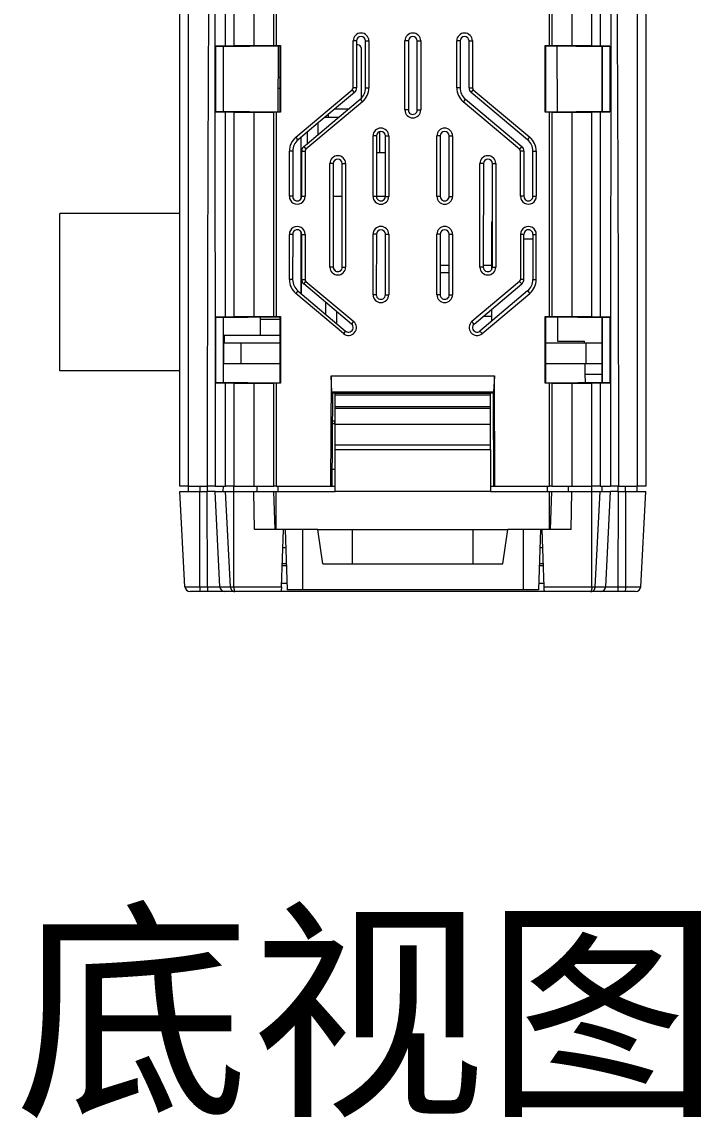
# Model space of a CAD drawing. Extents: x 222 to 1672, y 144 to 807.
# Drawn here: x 913.8 to 953.1, y 185.2 to 248.7 of the extents above; entities that cross this region are included whole.
import ezdxf

# ---------------------------------------------------------------- set-up
doc = ezdxf.new("R2010")
doc.units = 0
doc.header["$LTSCALE"] = 2
doc.header["$MEASUREMENT"] = 0
doc.layers.get('0').update_dxf_attribs({"linetype": 'CONTINUOUS'})
doc.layers.add('DIM', color=7, linetype='CONTINUOUS')
doc.styles.get("Standard").update_dxf_attribs({"font": 'TIMES.TTF'})

msp = doc.modelspace()

# ---------------------------------------------------------------- linework, layer by layer
at = {"linetype": 'Continuous', "lineweight": 5}
for p, q in [((923.40855, 291.34536), (923.40855, 221.84536)), ((925.5765, 247.36243), (925.5765, 291.34536)), ((926.05713, 291.34536), (926.05713, 247.36559)), ((927.20658, 291.34536), (927.20658, 247.36559)), ((928.37223, 247.37541), (928.37223, 291.34536)), ((928.51116, 291.34536), (928.51116, 247.3759)), ((944.34955, 247.3759), (944.34955, 291.34536)), ((944.48848, 291.34536), (944.48848, 247.37541)), ((945.65414, 291.34536), (945.65414, 247.36559)), ((946.80358, 247.36559), (946.80358, 291.34536)), ((947.28421, 291.34536), (947.28421, 247.36243)), ((949.45217, 221.84536), (949.45217, 291.34536)), ((922.93036, 221.84536), (922.93036, 265.76357)), ((949.93036, 265.76357), (949.93036, 221.84536)), ((925.5765, 247.36243), (925.01562, 247.34536)), ((925.01562, 247.34536), (925.43036, 247.34536)), ((925.01562, 243.54536), (925.01562, 247.34536)), ((925.44741, 247.3283), (925.43036, 247.34536)), ((925.43036, 247.34536), (925.43036, 243.54536)), ((925.44741, 247.3283), (925.44724, 243.56224)), ((926.69935, 247.3283), (925.44741, 247.3283)), ((927.20658, 247.36559), (926.05713, 247.36559)), ((927.39064, 247.34578), (926.98611, 247.33347)), ((928.37223, 247.37541), (927.20658, 247.36559)), ((928.12356, 247.34578), (927.39064, 247.34578)), ((928.73594, 247.35094), (928.12356, 247.34578)), ((928.51116, 247.3759), (928.7609, 247.3759)), ((928.61809, 247.34995), (928.60812, 243.54061)), ((928.73594, 247.35094), (928.7609, 247.3759)), ((928.73619, 243.53953), (928.73594, 247.35094)), ((928.7609, 247.3759), (928.7609, 243.51482)), ((932.9741, 244.92935), (932.9741, 247.64956)), ((933.17281, 247.64956), (932.9741, 247.64956)), ((933.17281, 247.64956), (933.17156, 244.92935)), ((933.25161, 247.42357), (933.1727, 247.42357)), ((933.43161, 247.24357), (933.43161, 244.31575)), ((933.68915, 244.92935), (933.68791, 247.64956)), ((933.68791, 247.64956), (933.88661, 247.64956)), ((933.88661, 247.64956), (933.88661, 244.92935)), ((935.9741, 243.64956), (935.9741, 247.64956)), ((936.17281, 247.64956), (935.9741, 247.64956)), ((936.17281, 247.64956), (936.17097, 243.64956)), ((936.68974, 243.64956), (936.68791, 247.64956)), ((936.68791, 247.64956), (936.88661, 247.64956)), ((936.88661, 247.64956), (936.88661, 243.64956)), ((938.9741, 244.92935), (938.9741, 247.64956)), ((939.17281, 247.64956), (938.9741, 247.64956)), ((939.17281, 247.64956), (939.17156, 244.92935)), ((939.68915, 244.92935), (939.68791, 247.64956)), ((939.68791, 247.64956), (939.88661, 247.64956)), ((939.88661, 247.64956), (939.88661, 244.92935)), ((944.12477, 247.35094), (944.09981, 247.3759)), ((944.09981, 247.3759), (944.34955, 247.3759)), ((944.09981, 243.51482), (944.09981, 247.3759)), ((944.12477, 247.35094), (944.12453, 243.53953)), ((944.73715, 247.34578), (944.12477, 247.35094)), ((945.65414, 247.36559), (944.48848, 247.37541)), ((945.47008, 247.34578), (944.73715, 247.34578)), ((944.77931, 247.34578), (944.78926, 243.54476)), ((945.87461, 247.33347), (945.47008, 247.34578)), ((946.80358, 247.36559), (945.65414, 247.36559)), ((947.4133, 247.3283), (946.16136, 247.3283)), ((947.84509, 247.34536), (947.28421, 247.36243)), ((947.4133, 247.3283), (947.43036, 247.34536)), ((947.41347, 243.56224), (947.4133, 247.3283)), ((947.43036, 247.34536), (947.84509, 247.34536)), ((947.43036, 243.54536), (947.43036, 247.34536)), ((947.84509, 247.34536), (947.84509, 243.54536)), ((928.73606, 245.52357), (928.61331, 245.52357)), ((928.7361, 244.88357), (928.61164, 244.88357)), ((929.65141, 242.07425), (932.92275, 244.81923)), ((933.0496, 244.66806), (930.95147, 242.90857)), ((933.0496, 244.66806), (932.92275, 244.81923)), ((933.17156, 244.92935), (932.9741, 244.92935)), ((933.68915, 244.92935), (933.88661, 244.92935)), ((939.17156, 244.92935), (938.9741, 244.92935)), ((939.68915, 244.92935), (939.88661, 244.92935)), ((939.81111, 244.66806), (939.93796, 244.81923)), ((943.08327, 241.92404), (939.81111, 244.66806)), ((939.93796, 244.81923), (943.2093, 242.07425)), ((933.5093, 244.12021), (930.23796, 241.37522)), ((930.94969, 242.22858), (933.38257, 244.27124)), ((933.38257, 244.27124), (933.5093, 244.12021)), ((939.47814, 244.27124), (939.35141, 244.12021)), ((942.62275, 241.37522), (939.35141, 244.12021)), ((939.47814, 244.27124), (942.74868, 241.52529)), ((925.01562, 243.54536), (925.5765, 243.52829)), ((925.43036, 243.54536), (925.01562, 243.54536)), ((925.44724, 243.56224), (925.43036, 243.54536)), ((925.44724, 243.56224), (926.69696, 243.56224)), ((925.5765, 231.66243), (925.5765, 243.52829)), ((926.05713, 243.52513), (927.20658, 243.52513)), ((926.05713, 243.52513), (926.05713, 231.66559)), ((926.96011, 243.55741), (927.37564, 243.54476)), ((927.20658, 243.52513), (928.37223, 243.51531)), ((927.20658, 243.52513), (927.20658, 231.66559)), ((927.37564, 243.54476), (928.11552, 243.54476)), ((928.11552, 243.54476), (928.73619, 243.53953)), ((928.37223, 231.67541), (928.37223, 243.51531)), ((928.51116, 243.51482), (928.51116, 231.6759)), ((928.7609, 243.51482), (928.51116, 243.51482)), ((928.73619, 243.53953), (928.7609, 243.51482)), ((931.53161, 243.39508), (931.53161, 243.20357)), ((932.70646, 243.70357), (931.89948, 243.70357)), ((936.17097, 243.64956), (935.9741, 243.64956)), ((936.68974, 243.64956), (936.88661, 243.64956)), ((944.12453, 243.53953), (944.09981, 243.51482)), ((944.34955, 243.51482), (944.09981, 243.51482)), ((944.12453, 243.53953), (944.74519, 243.54476)), ((944.34955, 231.6759), (944.34955, 243.51482)), ((944.48848, 243.51531), (945.65414, 243.52513)), ((944.48848, 243.51531), (944.48848, 231.67541)), ((944.74519, 243.54476), (945.48508, 243.54476)), ((945.48508, 243.54476), (945.90061, 243.55741)), ((945.65414, 243.52513), (946.80358, 243.52513)), ((945.65414, 243.52513), (945.65414, 231.66559)), ((946.16376, 243.56224), (947.41347, 243.56224)), ((946.80358, 231.66559), (946.80358, 243.52513)), ((947.28421, 243.52829), (947.84509, 243.54536)), ((947.28421, 243.52829), (947.28421, 231.66243)), ((947.41347, 243.56224), (947.43036, 243.54536)), ((947.84509, 243.54536), (947.43036, 243.54536)), ((930.95147, 242.90857), (930.31065, 242.37119)), ((930.94969, 242.22858), (930.95147, 242.90857)), ((932.11094, 243.20357), (931.30325, 243.20357)), ((929.77745, 241.92404), (929.65141, 242.07425)), ((930.31065, 242.37119), (929.77745, 241.92404)), ((929.94161, 242.06171), (929.94161, 238.49032)), ((930.31065, 242.37119), (930.31243, 241.69354)), ((930.31243, 241.69354), (930.94969, 242.22858)), ((934.12408, 238.64489), (934.12408, 242.14489)), ((934.32026, 242.14489), (934.12408, 242.14489)), ((934.32026, 242.14489), (934.31866, 238.64489)), ((934.52161, 241.16357), (934.52161, 242.39815)), ((934.84205, 238.64489), (934.84045, 242.14489)), ((934.84045, 242.14489), (935.03663, 242.14489)), ((935.03663, 242.14489), (935.03663, 238.64489)), ((937.82408, 238.64489), (937.82408, 242.14489)), ((938.02026, 242.14489), (937.82408, 242.14489)), ((938.02026, 242.14489), (938.01866, 238.64489)), ((938.54205, 238.64489), (938.54045, 242.14489)), ((938.54045, 242.14489), (938.73663, 242.14489)), ((938.73663, 242.14489), (938.73663, 238.64489)), ((943.08327, 241.92404), (943.2093, 242.07425)), ((930.11204, 241.52529), (930.31243, 241.69354)), ((930.11204, 241.52529), (930.23796, 241.37522)), ((942.74868, 241.52529), (942.62275, 241.37522)), ((929.2741, 238.64935), (929.2741, 241.26511)), ((929.46988, 241.26511), (929.2741, 241.26511)), ((929.46988, 241.26511), (929.46868, 238.64827)), ((929.99088, 241.16357), (929.94161, 241.16357)), ((929.99203, 238.64827), (929.99083, 241.26511)), ((929.99083, 241.26511), (930.18661, 241.26511)), ((930.18661, 241.26511), (930.18661, 238.64935)), ((934.52161, 241.16357), (934.31981, 241.16357)), ((934.8409, 241.16357), (934.52161, 241.16357)), ((942.6741, 238.64935), (942.6741, 241.26511)), ((942.86988, 241.26511), (942.6741, 241.26511)), ((942.86988, 241.26511), (942.86868, 238.64827)), ((943.39203, 238.64827), (943.39083, 241.26511)), ((943.39083, 241.26511), (943.58661, 241.26511)), ((943.58661, 241.26511), (943.58661, 238.64935)), ((931.62408, 234.54489), (931.62408, 240.54489)), ((931.81953, 240.54489), (931.62408, 240.54489)), ((931.81953, 240.54489), (931.81678, 234.54489)), ((932.34393, 234.54489), (932.34118, 240.54489)), ((932.34118, 240.54489), (932.53663, 240.54489)), ((932.53663, 240.54489), (932.53663, 234.54489)), ((940.32408, 234.54489), (940.32408, 240.54489)), ((940.51953, 240.54489), (940.32408, 240.54489)), ((940.51953, 240.54489), (940.51678, 234.54489)), ((941.04393, 234.54489), (941.04118, 240.54489)), ((941.04118, 240.54489), (941.23663, 240.54489)), ((941.23663, 240.54489), (941.23663, 234.54489)), ((929.98161, 238.57159), (929.98161, 238.66357)), ((929.98161, 238.66357), (929.99202, 238.66357)), ((931.81867, 238.66357), (932.34205, 238.66357)), ((934.31866, 238.64489), (934.12408, 238.64489)), ((934.31867, 238.66357), (934.84205, 238.66357)), ((934.84205, 238.64489), (935.03663, 238.64489)), ((938.01866, 238.64489), (937.82408, 238.64489)), ((938.54205, 238.64489), (938.73663, 238.64489)), ((915.96761, 228.54357), (915.96761, 237.64357)), ((922.93036, 237.64357), (915.96761, 237.64357)), ((940.99761, 237.16357), (941.04273, 237.16357)), ((940.99761, 237.16357), (940.99761, 236.16357)), ((929.2741, 233.82468), (929.2741, 236.44043)), ((929.46767, 236.44151), (929.46647, 233.82468)), ((929.94161, 236.60093), (929.94161, 233.02267)), ((929.98161, 234.68357), (929.98161, 236.52148)), ((929.99424, 233.82468), (929.99304, 236.44151)), ((930.18661, 236.44043), (930.18661, 233.82468)), ((934.12408, 232.94489), (934.12408, 236.44489)), ((934.31765, 236.44489), (934.12408, 236.44489)), ((934.31765, 236.44489), (934.31605, 232.94489)), ((934.84467, 232.94489), (934.84306, 236.44489)), ((934.84306, 236.44489), (935.03663, 236.44489)), ((935.03663, 236.44489), (935.03663, 232.94489)), ((937.82408, 232.94489), (937.82408, 236.44489)), ((938.01765, 236.44489), (937.82408, 236.44489)), ((938.01765, 236.44489), (938.01605, 232.94489)), ((938.54467, 232.94489), (938.54306, 236.44489)), ((938.54306, 236.44489), (938.73663, 236.44489)), ((938.73663, 236.44489), (938.73663, 232.94489)), ((942.6741, 236.44043), (942.6741, 233.82468)), ((942.86647, 233.82468), (942.86767, 236.44151)), ((943.39304, 236.44151), (943.39424, 233.82468)), ((943.58661, 233.82468), (943.58661, 236.44043)), ((940.99761, 236.16357), (940.99761, 234.39553)), ((941.04319, 236.16357), (940.99761, 236.16357)), ((943.39317, 236.16357), (942.86754, 236.16357)), ((929.94161, 234.68357), (929.99385, 234.68357)), ((931.81678, 234.54489), (931.62408, 234.54489)), ((932.34393, 234.54489), (932.53663, 234.54489)), ((938.54389, 234.63357), (938.01682, 234.63357)), ((940.51678, 234.54489), (940.32408, 234.54489)), ((940.99761, 234.63357), (940.51682, 234.63357)), ((941.04393, 234.54489), (941.23663, 234.54489)), ((929.46647, 233.82468), (929.2741, 233.82468)), ((929.99414, 234.04357), (929.94161, 234.04357)), ((929.98161, 232.98909), (929.98161, 234.04357)), ((929.99424, 233.82468), (930.18661, 233.82468)), ((930.11438, 233.56729), (930.23796, 233.71456)), ((930.23796, 233.71456), (933.00248, 231.39486)), ((938.01664, 234.23357), (938.54408, 234.23357)), ((942.62275, 233.71456), (939.85823, 231.39486)), ((942.74633, 233.56729), (942.62275, 233.71456)), ((942.86647, 233.82468), (942.6741, 233.82468)), ((943.39424, 233.82468), (943.58661, 233.82468)), ((929.77487, 233.16267), (929.65141, 233.01554)), ((929.77487, 233.16267), (932.5387, 230.84215)), ((932.87958, 231.24839), (930.11438, 233.56729)), ((939.98113, 231.24839), (942.74633, 233.56729)), ((943.08585, 233.16267), (940.32201, 230.84215)), ((943.08585, 233.16267), (943.2093, 233.01554)), ((932.41593, 230.69583), (929.65141, 233.01554)), ((931.37761, 232.50794), (931.37761, 231.817)), ((934.31605, 232.94489), (934.12408, 232.94489)), ((934.84467, 232.94489), (935.03663, 232.94489)), ((938.01605, 232.94489), (937.82408, 232.94489)), ((938.54467, 232.94489), (938.73663, 232.94489)), ((940.44478, 230.69583), (943.2093, 233.01554)), ((932.01761, 231.27966), (932.01761, 231.97124)), ((940.99761, 232.09357), (940.98897, 232.09357)), ((940.99761, 232.10082), (940.99761, 231.40939)), ((925.5765, 231.66243), (925.01562, 231.64536)), ((925.01562, 231.64536), (925.43036, 231.64536)), ((925.01562, 227.84536), (925.01562, 231.64536)), ((925.44669, 231.62902), (925.43036, 231.64536)), ((925.43036, 231.64536), (925.43036, 227.84536)), ((925.44669, 231.62902), (925.44652, 227.86153)), ((926.67819, 231.62902), (925.44669, 231.62902)), ((927.20658, 231.66559), (926.05713, 231.66559)), ((927.32869, 231.6465), (926.88608, 231.63303)), ((928.37223, 231.67541), (927.20658, 231.66559)), ((928.09035, 231.6465), (927.32869, 231.6465)), ((927.60761, 230.59357), (927.60761, 231.6465)), ((928.73696, 231.50357), (927.60761, 231.50357)), ((928.73695, 231.65195), (928.09035, 231.6465)), ((928.51116, 231.6759), (928.7609, 231.6759)), ((928.73695, 231.65195), (928.7609, 231.6759)), ((928.73719, 227.83853), (928.73695, 231.65195)), ((928.7609, 231.6759), (928.7609, 227.81482)), ((932.87958, 231.24839), (933.00248, 231.39486)), ((939.98113, 231.24839), (939.85823, 231.39486)), ((940.51198, 231.69357), (940.99761, 231.69357)), ((944.12377, 231.65195), (944.09981, 231.6759)), ((944.09981, 231.6759), (944.34955, 231.6759)), ((944.09981, 227.81482), (944.09981, 231.6759)), ((944.12377, 231.65195), (944.12352, 227.83853)), ((944.77037, 231.6465), (944.12377, 231.65195)), ((945.65414, 231.66559), (944.48848, 231.67541)), ((945.53202, 231.6465), (944.77037, 231.6465)), ((944.82041, 231.6465), (944.82407, 230.24536)), ((945.97463, 231.63303), (945.53202, 231.6465)), ((946.80358, 231.66559), (945.65414, 231.66559)), ((947.41402, 231.62902), (946.18252, 231.62902)), ((947.84509, 231.64536), (947.28421, 231.66243)), ((947.41402, 231.62902), (947.43036, 231.64536)), ((947.41419, 227.86153), (947.41402, 231.62902)), ((947.43036, 231.64536), (947.84509, 231.64536)), ((947.43036, 227.84536), (947.43036, 231.64536)), ((947.84509, 231.64536), (947.84509, 227.84536)), ((925.48761, 230.59357), (925.44665, 230.59357)), ((925.48761, 230.59357), (925.48761, 230.16357)), ((925.48761, 230.59357), (928.73701, 230.59357)), ((932.5387, 230.84215), (932.41593, 230.69583)), ((940.32201, 230.84215), (940.44478, 230.69583)), ((925.46761, 230.16357), (925.46761, 228.96357)), ((925.46761, 230.16357), (926.46761, 230.16357)), ((926.46761, 230.16357), (926.46761, 228.96357)), ((926.46761, 230.16357), (928.73704, 230.16357)), ((944.12367, 230.16357), (946.46761, 230.16357)), ((944.82407, 230.24536), (946.38846, 230.24536)), ((946.38989, 230.16357), (946.38846, 230.24536)), ((946.46761, 230.16357), (946.46761, 228.96357)), ((946.46761, 230.16357), (947.41409, 230.16357)), ((925.46761, 228.96357), (926.46761, 228.96357)), ((926.46761, 228.96357), (928.73712, 228.96357)), ((944.12359, 228.96357), (946.46761, 228.96357)), ((946.42163, 228.34536), (946.41084, 228.96357)), ((946.46761, 228.96357), (947.41414, 228.96357)), ((922.93036, 228.54357), (915.96761, 228.54357)), ((931.70096, 228.24536), (931.6674, 221.84536)), ((931.70096, 228.24536), (941.15976, 228.24536)), ((931.74588, 227.29291), (931.70096, 228.24536)), ((941.15976, 228.24536), (941.11483, 227.29291)), ((941.19331, 221.84536), (941.15976, 228.24536)), ((946.42163, 228.34536), (947.41417, 228.34536)), ((946.43007, 227.86153), (946.42163, 228.34536)), ((925.01562, 227.84536), (925.5765, 227.82829)), ((925.43036, 227.84536), (925.01562, 227.84536)), ((925.44652, 227.86153), (925.43036, 227.84536)), ((925.44652, 227.86153), (926.66824, 227.86153)), ((925.5765, 221.84536), (925.5765, 227.82829)), ((926.05713, 227.82513), (927.20658, 227.82513)), ((926.05713, 227.82513), (926.05713, 221.84536)), ((926.86618, 227.85767), (927.31369, 227.84404)), ((927.20658, 227.82513), (928.37223, 227.81531)), ((927.20658, 227.82513), (927.20658, 221.84536)), ((927.31369, 227.84404), (928.0823, 227.84404)), ((928.0823, 227.84404), (928.73719, 227.83853)), ((928.37223, 221.84536), (928.37223, 227.81531)), ((928.51116, 227.81482), (928.51116, 221.84536)), ((928.7609, 227.81482), (928.51116, 227.81482)), ((928.73719, 227.83853), (928.7609, 227.81482)), ((944.12352, 227.83853), (944.09981, 227.81482)), ((944.34955, 227.81482), (944.09981, 227.81482)), ((944.12352, 227.83853), (944.77841, 227.84404)), ((944.34955, 221.84536), (944.34955, 227.81482)), ((944.48848, 227.81531), (945.65414, 227.82513)), ((944.48848, 227.81531), (944.48848, 221.84536)), ((944.77841, 227.84404), (945.54702, 227.84404)), ((945.54702, 227.84404), (945.99453, 227.85767)), ((945.65414, 227.82513), (946.80358, 227.82513)), ((945.65414, 227.82513), (945.65414, 221.84536)), ((946.19247, 227.86153), (947.41419, 227.86153)), ((946.80358, 221.84536), (946.80358, 227.82513)), ((947.28421, 227.82829), (947.84509, 227.84536)), ((947.28421, 227.82829), (947.28421, 221.84536)), ((947.41419, 227.86153), (947.43036, 227.84536)), ((947.84509, 227.84536), (947.43036, 227.84536)), ((931.77249, 227.24536), (931.74418, 221.84536)), ((931.7725, 227.24536), (931.74423, 221.84536)), ((931.74588, 227.29291), (931.77249, 227.24536)), ((941.11483, 227.29291), (931.74588, 227.29291)), ((931.78036, 227.24536), (931.7725, 227.24536)), ((931.93036, 227.24536), (931.78036, 227.24536)), ((931.93036, 227.24536), (940.93036, 227.24536)), ((931.93036, 227.14536), (931.93036, 227.24536)), ((931.93036, 227.14536), (940.93036, 227.14536)), ((931.93036, 226.46497), (931.93036, 227.14536)), ((941.08036, 227.24536), (940.93036, 227.24536)), ((940.93036, 227.14536), (940.93036, 227.24536)), ((940.93036, 226.46497), (940.93036, 227.14536)), ((941.08036, 227.24536), (941.08821, 227.24536)), ((941.11483, 227.29291), (941.08821, 227.24534)), ((941.08821, 227.24536), (941.11649, 221.84536)), ((941.08821, 227.24536), (941.08821, 227.24534)), ((931.93036, 226.46497), (940.93036, 226.46497)), ((931.93036, 226.36588), (931.93036, 226.46497)), ((931.93036, 226.36588), (940.93036, 226.36588)), ((931.93036, 225.43987), (931.93036, 226.36588)), ((940.93036, 226.36588), (940.93036, 226.46497)), ((940.93036, 225.43987), (940.93036, 226.36588)), ((931.76333, 225.49357), (931.86761, 225.49357)), ((931.76412, 225.64357), (931.93036, 225.64357)), ((931.86761, 225.49357), (931.93036, 225.55631)), ((931.93036, 225.43987), (940.93036, 225.43987)), ((931.93036, 224.24601), (931.93036, 225.43987)), ((940.93036, 224.24601), (940.93036, 225.43987)), ((931.93036, 224.24601), (940.93036, 224.24601)), ((931.93036, 223.97416), (931.93036, 224.24601)), ((940.93036, 223.97416), (940.93036, 224.24601)), ((931.93036, 223.97416), (940.93036, 223.97416)), ((931.74946, 222.84536), (931.92163, 222.84536)), ((923.40855, 221.84536), (924.51265, 221.84536)), ((923.42512, 221.54536), (923.43036, 221.84536)), ((924.09959, 221.54536), (924.09982, 221.84536)), ((924.51265, 221.84536), (924.53446, 221.84536)), ((924.53423, 221.54536), (924.53446, 221.84536)), ((924.97147, 221.84536), (925.5765, 221.84536)), ((925.44707, 221.54536), (925.4521, 221.84536)), ((926.05319, 221.54536), (926.05713, 221.84536)), ((926.05713, 221.84536), (927.20658, 221.84536)), ((927.20658, 221.84536), (928.37223, 221.84536)), ((927.40647, 221.54536), (927.40859, 221.84536)), ((928.51116, 221.84536), (931.6674, 221.84536)), ((928.63025, 221.54536), (928.63237, 221.84536)), ((931.6674, 221.84536), (931.69311, 221.84536)), ((931.69311, 221.84536), (931.93036, 221.84536)), ((940.93036, 221.84536), (941.16761, 221.84536)), ((941.16761, 221.84536), (941.19331, 221.84536)), ((941.19331, 221.84536), (944.34955, 221.84536)), ((944.23046, 221.54536), (944.22834, 221.84536)), ((944.48848, 221.84536), (945.65414, 221.84536)), ((945.45424, 221.54536), (945.45213, 221.84536)), ((945.65414, 221.84536), (946.80358, 221.84536)), ((946.80753, 221.54536), (946.80358, 221.84536)), ((947.28421, 221.84536), (947.88924, 221.84536)), ((947.41365, 221.54536), (947.40861, 221.84536)), ((948.32648, 221.54536), (948.32626, 221.84536)), ((948.32626, 221.84536), (948.34807, 221.84536)), ((948.34807, 221.84536), (949.45217, 221.84536)), ((948.76112, 221.54536), (948.76089, 221.84536)), ((949.43559, 221.54536), (949.43036, 221.84536)), ((923.21942, 216.02966), (922.93036, 221.54536)), ((922.93036, 221.54536), (924.07801, 221.54536)), ((924.09062, 216.02966), (924.07801, 221.54536)), ((924.07801, 221.54536), (924.51265, 221.54536)), ((924.52526, 216.02966), (924.51265, 221.54536)), ((924.97147, 221.54536), (924.51265, 221.54536)), ((925.24934, 216.02966), (924.97147, 221.54536)), ((924.97147, 221.54536), (925.5765, 221.54536)), ((925.85437, 216.02966), (925.5765, 221.54536)), ((925.5765, 221.54536), (926.05713, 221.54536)), ((926.05713, 216.02966), (926.05713, 221.54536)), ((926.05713, 221.54536), (927.20658, 221.54536)), ((927.25316, 219.34536), (927.20658, 221.54536)), ((927.20658, 221.54536), (928.37223, 221.54536)), ((928.45232, 219.34536), (928.37223, 221.54536)), ((928.37223, 221.54536), (928.51116, 221.54536)), ((928.51116, 219.34536), (928.51116, 221.54536)), ((928.51116, 221.54536), (931.93036, 221.54536)), ((940.93036, 221.54536), (931.93036, 221.54536)), ((940.93036, 221.54536), (944.34955, 221.54536)), ((944.34955, 219.34536), (944.34955, 221.54536)), ((944.34955, 221.54536), (944.48848, 221.54536)), ((944.40839, 219.34536), (944.48848, 221.54536)), ((944.48848, 221.54536), (945.65414, 221.54536)), ((945.60756, 219.34536), (945.65414, 221.54536)), ((945.65414, 221.54536), (946.80358, 221.54536)), ((946.80358, 216.02966), (946.80358, 221.54536)), ((946.80358, 221.54536), (947.28421, 221.54536)), ((947.00634, 216.02966), (947.28421, 221.54536)), ((947.28421, 221.54536), (947.88924, 221.54536)), ((947.61138, 216.02966), (947.88924, 221.54536)), ((948.34807, 221.54536), (947.88924, 221.54536)), ((948.33546, 216.02966), (948.34807, 221.54536)), ((948.34807, 221.54536), (948.7827, 221.54536)), ((948.77009, 216.02966), (948.7827, 221.54536)), ((948.7827, 221.54536), (949.93036, 221.54536)), ((949.64129, 216.02966), (949.93036, 221.54536)), ((928.45232, 219.34536), (927.25316, 219.34536)), ((928.51116, 219.34536), (928.45232, 219.34536)), ((929.88882, 219.34536), (928.51116, 219.34536)), ((928.81457, 216.02966), (928.93036, 219.34536)), ((929.03036, 219.34536), (929.15258, 215.84536)), ((930.03036, 219.34536), (929.88882, 219.34536)), ((930.03036, 219.34536), (930.03036, 215.84536)), ((930.93036, 219.34536), (930.03036, 219.34536)), ((931.21144, 217.34536), (930.93036, 219.34536)), ((930.93036, 219.34536), (932.93036, 219.34536)), ((932.93036, 217.34536), (932.93036, 219.34536)), ((932.93036, 219.34536), (939.93036, 219.34536)), ((939.93036, 217.34536), (939.93036, 219.34536)), ((939.93036, 219.34536), (941.93036, 219.34536)), ((941.64928, 217.34536), (941.93036, 219.34536)), ((942.83036, 219.34536), (941.93036, 219.34536)), ((942.83036, 219.34536), (942.83036, 215.84536)), ((942.97189, 219.34536), (942.83036, 219.34536)), ((944.34955, 219.34536), (942.97189, 219.34536)), ((943.83036, 219.34536), (943.70813, 215.84536)), ((944.04614, 216.02966), (943.93036, 219.34536)), ((944.40839, 219.34536), (944.34955, 219.34536)), ((945.60756, 219.34536), (944.40839, 219.34536)), ((928.89417, 218.30918), (929.06654, 218.30918)), ((943.79417, 218.30918), (943.96654, 218.30918)), ((929.10369, 217.24536), (928.85702, 217.24536)), ((929.1002, 217.34536), (928.86052, 217.34536)), ((931.21144, 217.34536), (932.93036, 217.34536)), ((932.93036, 217.34536), (939.93036, 217.34536)), ((939.93036, 217.34536), (941.64928, 217.34536)), ((944.00369, 217.24536), (943.75702, 217.24536)), ((944.0002, 217.34536), (943.76051, 217.34536)), ((923.21942, 216.02966), (924.09062, 216.02966)), ((924.09062, 216.02966), (924.52526, 216.02966)), ((924.52526, 216.02966), (925.24934, 216.02966)), ((925.24934, 216.02966), (925.85437, 216.02966)), ((926.05713, 216.02966), (928.81457, 216.02966)), ((928.82182, 216.23736), (929.13889, 216.23736)), ((943.72182, 216.23736), (944.03889, 216.23736)), ((944.04614, 216.02966), (946.80358, 216.02966)), ((947.00634, 216.02966), (947.61138, 216.02966)), ((947.61138, 216.02966), (948.33546, 216.02966)), ((948.33546, 216.02966), (948.77009, 216.02966)), ((948.77009, 216.02966), (949.64129, 216.02966)), ((924.10369, 215.74536), (923.51901, 215.74536)), ((924.53832, 215.74536), (924.10369, 215.74536)), ((925.53732, 215.74536), (924.53832, 215.74536)), ((926.12394, 215.74536), (925.53732, 215.74536)), ((928.80464, 215.74536), (926.12394, 215.74536)), ((944.05607, 215.74536), (928.80464, 215.74536)), ((930.03036, 215.84536), (929.15258, 215.84536)), ((942.83036, 215.84536), (930.03036, 215.84536)), ((943.70813, 215.84536), (942.83036, 215.84536)), ((946.73677, 215.74536), (944.05607, 215.74536)), ((947.32339, 215.74536), (946.73677, 215.74536)), ((948.32239, 215.74536), (947.32339, 215.74536)), ((948.75702, 215.74536), (948.32239, 215.74536)), ((949.3417, 215.74536), (948.75702, 215.74536))]:
    msp.add_line(p, q, dxfattribs=at)
at = {"linetype": 'Continuous', "lineweight": 5, "flags": 128}
for points in [[(922.93036, 241.84536), (922.93036, 241.84536)], [(929.46868, 238.64827), (929.34957, 238.64897), (929.2741, 238.64935)], [(929.99203, 238.64827), (930.11114, 238.64897), (930.18661, 238.64935)], [(942.86868, 238.64827), (942.85993, 238.64833), (942.71045, 238.64917), (942.6741, 238.64935)], [(943.39203, 238.64827), (943.40078, 238.64833), (943.55026, 238.64917), (943.58661, 238.64935)], [(929.46767, 236.44151), (929.45338, 236.44142), (929.30028, 236.44056), (929.2741, 236.44043)], [(929.99304, 236.44151), (930.00733, 236.44142), (930.16044, 236.44056), (930.18661, 236.44043)], [(942.86767, 236.44151), (942.85338, 236.44142), (942.70028, 236.44056), (942.6741, 236.44043)], [(943.39304, 236.44151), (943.40733, 236.44142), (943.56044, 236.44056), (943.58661, 236.44043)], [(928.81457, 216.02966), (928.81261, 215.97342), (928.81073, 215.91976), (928.80902, 215.87062), (928.80752, 215.82775), (928.80629, 215.79269), (928.80539, 215.76672), (928.80483, 215.75075), (928.80464, 215.74536)], [(944.05607, 215.74536), (944.05588, 215.75075), (944.05533, 215.76672), (944.05442, 215.79269), (944.05319, 215.82775), (944.0517, 215.87062), (944.04998, 215.91976), (944.04811, 215.97342), (944.04614, 216.02966)]]:
    msp.add_lwpolyline(points, dxfattribs=at)
at = {"linetype": 'Continuous', "lineweight": 5}
for centre, radius, start, end in [((933.43036, 247.64956), 0.45626, 0, 180), ((933.43036, 247.64944), 0.25755, 0.0262468, 179.9737532), ((936.43036, 247.64956), 0.45626, 0, 180), ((936.43036, 247.64944), 0.25755, 0.0262468, 179.9737532), ((939.43036, 247.64956), 0.45626, 0, 180), ((939.43036, 247.64944), 0.25755, 0.0262468, 179.9737532), ((933.25161, 247.24357), 0.18, 0, 90), ((932.83036, 244.92935), 0.14374, 310, 0), ((932.83036, 244.9295), 0.3412, 309.9831289, 359.9737532), ((932.83036, 244.92895), 0.8588, 310.0168711, 0.0262468), ((932.83036, 244.92935), 1.05626, 310, 0), ((940.03036, 244.92935), 1.05626, 180, 230), ((940.03036, 244.92895), 0.8588, 179.9737532, 229.9831289), ((940.03036, 244.9295), 0.3412, 180.0262468, 230.0168711), ((940.03036, 244.92935), 0.14374, 180, 230), ((936.43036, 243.64956), 0.45626, 180, 0), ((936.43036, 243.64944), 0.25938, 179.9737532, 0.0262468), ((934.58036, 242.14489), 0.45628, 0, 180), ((938.28036, 242.14489), 0.45628, 0, 180), ((930.33036, 241.26511), 1.05626, 130, 180), ((934.58036, 242.14477), 0.26009, 0.0262468, 179.9737532), ((938.28036, 242.14477), 0.26009, 0.0262468, 179.9737532), ((942.53036, 241.26511), 1.05626, 0, 50), ((930.33036, 241.26471), 0.86048, 129.9831289, 179.9737532), ((930.33036, 241.26526), 0.33952, 130.0168711, 180.0262468), ((930.33036, 241.26511), 0.14374, 130, 180), ((942.53036, 241.26511), 0.14374, 0, 50), ((942.53036, 241.26526), 0.33952, 359.9737532, 49.9831289), ((942.53036, 241.26471), 0.86048, 0.0262468, 50.0168711), ((932.08036, 240.54489), 0.45628, 0, 180), ((932.08036, 240.54477), 0.26083, 0.0262468, 179.9737532), ((940.78036, 240.54489), 0.45628, 0, 180), ((940.78036, 240.54477), 0.26083, 0.0262468, 179.9737532), ((929.73036, 238.64489), 0.45628, 179.4399716, 0.5600284), ((929.73036, 238.64477), 0.2617, 179.2342738, 0.7657262), ((934.58036, 238.64489), 0.45628, 180, 0), ((934.58036, 238.64477), 0.2617, 179.9737532, 0.0262468), ((938.28036, 238.64489), 0.45628, 180, 0), ((938.28036, 238.64477), 0.2617, 179.9737532, 0.0262468), ((943.13036, 238.64489), 0.45628, 179.4399716, 0.5600284), ((943.13036, 238.64477), 0.2617, 179.2342738, 0.7657262), ((929.73036, 236.44489), 0.45628, 359.4399716, 180.5600284), ((934.58036, 236.44489), 0.45628, 0, 180), ((938.28036, 236.44489), 0.45628, 0, 180), ((943.13036, 236.44489), 0.45628, 359.4399716, 180.5600284), ((929.73036, 236.44477), 0.26271, 359.2881873, 180.7118127), ((934.58036, 236.44477), 0.26271, 0.0262468, 179.9737532), ((938.28036, 236.44477), 0.26271, 0.0262468, 179.9737532), ((943.13036, 236.44477), 0.26271, 359.2881873, 180.7118127), ((932.08036, 234.54489), 0.45628, 180, 0), ((932.08036, 234.54477), 0.26358, 179.9737532, 0.0262468), ((931.36761, 234.03357), 0.65, 25.4865954, 45.8122372), ((940.78036, 234.54489), 0.45628, 180, 0), ((940.78036, 234.54477), 0.26358, 179.9737532, 0.0262468), ((930.33036, 233.82468), 1.05626, 180, 230), ((930.33036, 233.82428), 0.86388, 179.9737532, 229.9831289), ((930.33036, 233.82483), 0.33612, 180.0262468, 230.0168711), ((930.33036, 233.82468), 0.14374, 180, 230), ((942.53036, 233.82468), 0.14374, 310, 0), ((942.53036, 233.82483), 0.33612, 309.9831289, 359.9737532), ((942.53036, 233.82428), 0.86388, 310.0168711, 0.0262468), ((942.53036, 233.82468), 1.05626, 310, 0), ((934.58036, 232.94489), 0.45628, 180, 0), ((934.58036, 232.94477), 0.26431, 179.9737532, 0.0262468), ((938.28036, 232.94489), 0.45628, 180, 0), ((938.28036, 232.94477), 0.26431, 179.9737532, 0.0262468), ((932.7092, 231.04534), 0.45626, 230, 50), ((932.7092, 231.04522), 0.26516, 229.9831289, 50.0168711), ((940.15151, 231.04534), 0.45626, 130, 310), ((940.15151, 231.04522), 0.26516, 129.9831289, 310.0168711), ((923.51901, 216.04536), 0.3, 183, 270), ((925.69957, 215.96117), 1.6104, 177.5624265, 187.7012721), ((926.13425, 215.96116), 1.61045, 177.5623792, 187.7009448), ((925.54283, 216.03895), 0.29364, 181.8131068, 268.9244292), ((947.31788, 216.03895), 0.29364, 271.0755708, 358.1868932), ((946.72646, 215.96116), 1.61045, 352.2990552, 2.4376208), ((947.16114, 215.96117), 1.6104, 352.2987279, 2.4375735), ((949.3417, 216.04536), 0.3, 270, 357)]:
    msp.add_arc(centre, radius, start, end, dxfattribs=at)
for points in [[(924.72841, 291.34536), (924.72841, 268.17869), (924.51265, 245.01203), (924.51265, 221.84536)], [(924.91194, 291.34536), (924.91194, 268.17869), (924.97147, 245.01203), (924.97147, 221.84536)], [(947.94877, 291.34536), (947.94877, 268.17869), (947.88924, 245.01203), (947.88924, 221.84536)], [(948.1323, 291.34536), (948.1323, 268.17869), (948.34807, 245.01203), (948.34807, 221.84536)], [(926.98611, 247.33347), (926.92476, 247.33161), (926.82896, 247.32988), (926.69935, 247.3283)], [(928.37223, 247.37541), (928.4093, 247.37573), (928.45972, 247.3759), (928.51116, 247.3759)], [(944.34955, 247.3759), (944.40109, 247.3759), (944.45148, 247.37573), (944.48848, 247.37541)], [(946.16136, 247.3283), (946.03338, 247.32986), (945.93563, 247.33162), (945.87461, 247.33347)], [(926.69696, 243.56224), (926.81357, 243.56078), (926.90335, 243.55914), (926.9601, 243.55741)], [(928.51116, 243.51482), (928.45962, 243.51482), (928.40923, 243.51499), (928.37223, 243.51531)], [(944.48848, 243.51531), (944.45141, 243.51499), (944.40099, 243.51482), (944.34955, 243.51482)], [(945.90061, 243.55741), (945.95774, 243.55915), (946.0455, 243.56076), (946.16376, 243.56224)], [(926.88608, 231.63303), (926.83907, 231.6316), (926.76963, 231.63027), (926.6782, 231.62902)], [(928.37223, 231.67541), (928.4093, 231.67573), (928.45972, 231.6759), (928.51116, 231.6759)], [(944.34955, 231.6759), (944.40109, 231.6759), (944.45148, 231.67573), (944.48848, 231.67541)], [(946.18252, 231.62902), (946.09209, 231.63025), (946.0212, 231.63162), (945.97463, 231.63303)], [(926.66824, 227.86153), (926.75403, 227.86034), (926.82149, 227.85903), (926.86618, 227.85767)], [(928.51116, 227.81482), (928.45962, 227.81482), (928.40923, 227.81499), (928.37223, 227.81531)], [(944.48848, 227.81531), (944.45141, 227.81499), (944.40099, 227.81482), (944.34955, 227.81482)], [(945.99453, 227.85767), (946.03966, 227.85904), (946.1058, 227.86033), (946.19247, 227.86153)], [(928.51116, 221.84536), (928.46121, 221.84536), (928.40816, 221.84536), (928.37223, 221.84536)], [(944.48848, 221.84536), (944.45255, 221.84536), (944.3995, 221.84536), (944.34955, 221.84536)]]:
    msp.add_open_spline(points, degree=3, dxfattribs=at)
for points, knots in [([(925.5765, 247.36243), (925.60646, 247.36334), (925.66977, 247.36414), (925.84254, 247.36528), (925.94919, 247.36559), (926.05713, 247.36559)], [0, 0, 0, 0, 0.5, 0.5, 1, 1, 1, 1]), ([(946.80358, 247.36559), (946.91225, 247.36559), (947.01802, 247.36528), (947.19083, 247.36414), (947.25446, 247.36334), (947.28421, 247.36243)], [0, 0, 0, 0, 0.5, 0.5, 1, 1, 1, 1]), ([(926.05713, 243.52513), (925.94846, 243.52513), (925.84269, 243.52544), (925.66988, 243.52658), (925.60626, 243.52738), (925.5765, 243.52829)], [0, 0, 0, 0, 0.5, 0.5, 1, 1, 1, 1]), ([(947.28421, 243.52829), (947.25426, 243.52738), (947.19094, 243.52658), (947.01817, 243.52544), (946.91152, 243.52513), (946.80358, 243.52513)], [0, 0, 0, 0, 0.5, 0.5, 1, 1, 1, 1]), ([(925.5765, 231.66243), (925.60646, 231.66334), (925.66977, 231.66414), (925.84254, 231.66528), (925.94919, 231.66559), (926.05713, 231.66559)], [0, 0, 0, 0, 0.5, 0.5, 1, 1, 1, 1]), ([(946.80358, 231.66559), (946.91225, 231.66559), (947.01802, 231.66528), (947.19083, 231.66414), (947.25446, 231.66334), (947.28421, 231.66243)], [0, 0, 0, 0, 0.5, 0.5, 1, 1, 1, 1]), ([(926.05713, 227.82513), (925.94846, 227.82513), (925.84269, 227.82544), (925.66988, 227.82658), (925.60626, 227.82738), (925.5765, 227.82829)], [0, 0, 0, 0, 0.5, 0.5, 1, 1, 1, 1]), ([(947.28421, 227.82829), (947.25426, 227.82738), (947.19094, 227.82658), (947.01817, 227.82544), (946.91152, 227.82513), (946.80358, 227.82513)], [0, 0, 0, 0, 0.5, 0.5, 1, 1, 1, 1]), ([(931.93036, 221.54536), (931.93036, 222.03487), (931.93036, 222.64671), (931.93036, 223.35599), (931.93036, 223.6368), (931.93036, 223.8166), (931.93036, 223.94986), (931.93036, 223.96439), (931.93036, 223.97416)], [0, 0, 0, 0, 0.49950911, 0.62432749, 0.74960997, 0.81398893, 0.87482162, 1, 1, 1, 1]), ([(940.93036, 223.97416), (940.93036, 223.96439), (940.93036, 223.94984), (940.93036, 223.81603), (940.93036, 223.63498), (940.93036, 223.35216), (940.93036, 222.64332), (940.93036, 222.03274), (940.93036, 221.54536)], [0, 0, 0, 0, 0.12516999, 0.18621675, 0.25121439, 0.37687025, 0.50260271, 1, 1, 1, 1]), ([(923.40855, 221.84536), (923.35098, 221.84536), (923.28956, 221.84536), (923.17163, 221.84536), (923.11545, 221.84536), (923.0229, 221.84536), (922.98682, 221.84536), (922.94062, 221.84536), (922.93036, 221.84536), (922.93036, 221.84536)], [0, 0, 0, 0, 0.25, 0.25, 0.5, 0.5, 0.75, 0.75, 1, 1, 1, 1]), ([(924.97147, 221.84536), (924.94463, 221.84536), (924.88481, 221.84536), (924.71596, 221.84536), (924.60993, 221.84536), (924.51265, 221.84536)], [0, 0, 0, 0, 0.5, 0.5, 1, 1, 1, 1]), ([(926.05713, 221.84536), (925.95683, 221.84536), (925.8453, 221.84536), (925.66715, 221.84536), (925.60415, 221.84536), (925.5765, 221.84536)], [0, 0, 0, 0, 0.5, 0.5, 1, 1, 1, 1]), ([(947.28421, 221.84536), (947.25656, 221.84536), (947.19356, 221.84536), (947.01541, 221.84536), (946.90388, 221.84536), (946.80358, 221.84536)], [0, 0, 0, 0, 0.5, 0.5, 1, 1, 1, 1]), ([(948.34807, 221.84536), (948.25078, 221.84536), (948.14475, 221.84536), (947.9759, 221.84536), (947.91608, 221.84536), (947.88924, 221.84536)], [0, 0, 0, 0, 0.5, 0.5, 1, 1, 1, 1]), ([(949.93036, 221.84536), (949.93036, 221.84536), (949.9201, 221.84536), (949.87389, 221.84536), (949.83781, 221.84536), (949.74527, 221.84536), (949.68908, 221.84536), (949.57115, 221.84536), (949.50974, 221.84536), (949.45217, 221.84536)], [0, 0, 0, 0, 0.25, 0.25, 0.5, 0.5, 0.75, 0.75, 1, 1, 1, 1]), ([(925.85437, 216.02966), (925.86271, 216.02889), (925.87939, 216.02736), (925.92831, 216.02679), (925.98902, 216.02736), (926.03442, 216.02889), (926.05713, 216.02966)], [0, 0, 0, 0, 0.25008914, 0.50000493, 0.74991366, 1, 1, 1, 1]), ([(925.85437, 216.02966), (925.85987, 215.99269), (925.87121, 215.91639), (925.93166, 215.82663), (925.99959, 215.77556), (926.0637, 215.74987), (926.10294, 215.74693), (926.12394, 215.74536)], [0, 0, 0, 0, 0.2418409, 0.49913716, 0.70809611, 0.84376302, 1, 1, 1, 1]), ([(926.05713, 216.02966), (926.05816, 215.99269), (926.06027, 215.91639), (926.07472, 215.82664), (926.09249, 215.77557), (926.10865, 215.74988), (926.11861, 215.74693), (926.12394, 215.74536)], [0, 0, 0, 0, 0.24181898, 0.4991385, 0.70806761, 0.84374005, 1, 1, 1, 1]), ([(946.80358, 216.02966), (946.80256, 215.99269), (946.80044, 215.91639), (946.78599, 215.82664), (946.76823, 215.77556), (946.75207, 215.74987), (946.7421, 215.74693), (946.73677, 215.74536)], [0, 0, 0, 0, 0.24183853, 0.49913857, 0.7080958, 0.84376558, 1, 1, 1, 1]), ([(946.73677, 215.74536), (946.75778, 215.74693), (946.79702, 215.74987), (946.86113, 215.77556), (946.92906, 215.82664), (946.98951, 215.91639), (947.00085, 215.99269), (947.00634, 216.02966)], [0, 0, 0, 0, 0.15626278, 0.29193548, 0.50086259, 0.75817973, 1, 1, 1, 1]), ([(946.80358, 216.02966), (946.82629, 216.02889), (946.87169, 216.02736), (946.9324, 216.02679), (946.98132, 216.02736), (946.998, 216.02889), (947.00634, 216.02966)], [0, 0, 0, 0, 0.25008634, 0.49999507, 0.74991086, 1, 1, 1, 1])]:
    msp.add_open_spline(points, degree=3, knots=knots, dxfattribs=at)

# ---------------------------------------------------------------- texts
at = {"layer": 'DIM', "linetype": 'Continuous'}
msp.add_text('底视图', height=10, rotation=360, dxfattribs=at).set_placement((913.35112, 186.39117))

doc.saveas('drawing.dxf')
